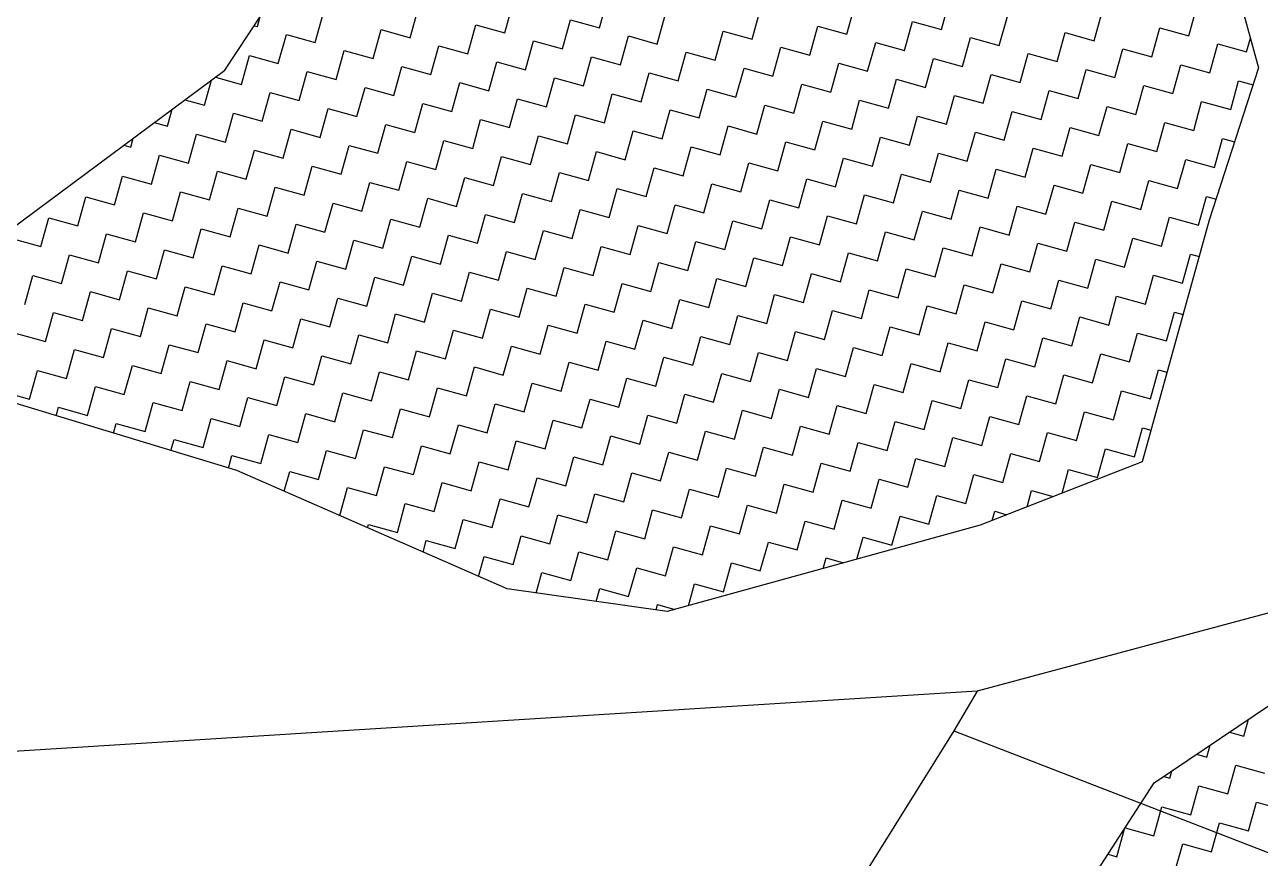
# Model space of a CAD drawing. Header units: metres. Extents: x 291974 to 293244, y 2020596 to 2023640.
# Drawn here: x 292904 to 293007, y 2022849.7 to 2022919.2 of the extents above; entities that cross this region are included whole.
import ezdxf

# ---------------------------------------------------------------- set-up
doc = ezdxf.new("R2010")
doc.units = ezdxf.units.M
doc.header["$MEASUREMENT"] = 0
doc.layers.add('POLY_HATCH', color=12, linetype='Continuous')
doc.layers.add('POLY_PARCEL', color=6, linetype='Continuous')

msp = doc.modelspace()

# ---------------------------------------------------------------- linework, layer by layer
at = {"layer": 'POLY_HATCH'}
for p, q in [((292999.66, 2022941.72), (293006.88, 2022915.63)), ((292920.69, 2022915.45), (292932.11, 2022932.76)), ((292899.44, 2022899.67), (292920.69, 2022915.45)), ((292920.69, 2022915.45), (292920.69, 2022915.45)), ((293006.88, 2022915.63), (293002.75, 2022902.93)), ((293002.75, 2022902.93), (292997.17, 2022882.8)), ((292921.67, 2022882.07), (292898.33, 2022889.15)), ((292997.17, 2022882.8), (292983.66, 2022877.52)), ((292944.23, 2022872.2), (292921.67, 2022882.07)), ((292983.66, 2022877.52), (292957.56, 2022870.31)), ((292957.56, 2022870.31), (292944.23, 2022872.2)), ((292998.18, 2022856.03), (293015.23, 2022867.56)), ((292992.9, 2022847.86), (292998.18, 2022856.03))]:
    msp.add_line(p, q, dxfattribs=at)
at = {"layer": 'POLY_HATCH', "linetype": 'Continuous'}
for p, q in [((292951.92, 2022918.96), (292952.59, 2022921.37)), ((292936.12, 2022918.15), (292936.79, 2022920.56)), ((292944.02, 2022918.55), (292944.69, 2022920.96)), ((292964.64, 2022918.02), (292965.31, 2022920.43)), ((292972.54, 2022918.43), (292973.21, 2022920.84)), ((292980.44, 2022918.83), (292981.11, 2022921.24)), ((292993.16, 2022917.9), (292993.83, 2022920.31)), ((293001.06, 2022918.31), (293001.73, 2022920.72)), ((292923.4, 2022919.08), (292923.63, 2022919.91)), ((292928.22, 2022917.74), (292928.89, 2022920.15)), ((292948.84, 2022917.21), (292949.51, 2022919.63)), ((292949.51, 2022919.63), (292951.92, 2022918.96)), ((292956.74, 2022917.62), (292957.41, 2022920.03)), ((292977.36, 2022917.09), (292978.03, 2022919.5)), ((292978.03, 2022919.5), (292980.44, 2022918.83)), ((292985.26, 2022917.5), (292985.93, 2022919.91)), ((292923.13, 2022919.15), (292923.4, 2022919.08)), ((292925.14, 2022916), (292925.81, 2022918.41)), ((292925.81, 2022918.41), (292928.22, 2022917.74)), ((292933.04, 2022916.41), (292933.71, 2022918.82)), ((292933.71, 2022918.82), (292936.12, 2022918.15)), ((292940.94, 2022916.81), (292941.61, 2022919.22)), ((292941.61, 2022919.22), (292944.02, 2022918.55)), ((292953.66, 2022915.88), (292954.33, 2022918.29)), ((292954.33, 2022918.29), (292956.74, 2022917.62)), ((292961.56, 2022916.28), (292962.23, 2022918.69)), ((292962.23, 2022918.69), (292964.64, 2022918.02)), ((292969.46, 2022916.69), (292970.13, 2022919.1)), ((292970.13, 2022919.1), (292972.54, 2022918.43)), ((292990.08, 2022916.16), (292990.75, 2022918.57)), ((292990.75, 2022918.57), (292993.16, 2022917.9)), ((292997.98, 2022916.56), (292998.65, 2022918.98)), ((292998.65, 2022918.98), (293001.06, 2022918.31)), ((292937.86, 2022915.07), (292938.53, 2022917.48)), ((292938.53, 2022917.48), (292940.94, 2022916.81)), ((292945.76, 2022915.47), (292946.43, 2022917.88)), ((292946.43, 2022917.88), (292948.84, 2022917.21)), ((292966.38, 2022914.95), (292967.05, 2022917.36)), ((292967.05, 2022917.36), (292969.46, 2022916.69)), ((292974.28, 2022915.35), (292974.95, 2022917.76)), ((292974.95, 2022917.76), (292977.36, 2022917.09)), ((292982.18, 2022915.76), (292982.85, 2022918.17)), ((292982.85, 2022918.17), (292985.26, 2022917.5)), ((292994.9, 2022914.82), (292995.57, 2022917.23)), ((292995.57, 2022917.23), (292997.98, 2022916.56)), ((293002.8, 2022915.23), (293003.47, 2022917.64)), ((293003.47, 2022917.64), (293005.88, 2022916.97)), ((293005.88, 2022916.97), (293006.2, 2022918.1)), ((292922.06, 2022914.26), (292922.73, 2022916.67)), ((292922.73, 2022916.67), (292925.14, 2022916)), ((292929.96, 2022914.66), (292930.63, 2022917.07)), ((292930.63, 2022917.07), (292933.04, 2022916.41)), ((292950.58, 2022914.14), (292951.25, 2022916.55)), ((292951.25, 2022916.55), (292953.66, 2022915.88)), ((292958.48, 2022914.54), (292959.15, 2022916.95)), ((292959.15, 2022916.95), (292961.56, 2022916.28)), ((292979.1, 2022914.01), (292979.77, 2022916.42)), ((292979.77, 2022916.42), (292982.18, 2022915.76)), ((292987, 2022914.42), (292987.67, 2022916.83)), ((292987.67, 2022916.83), (292990.08, 2022916.16)), ((292926.88, 2022912.92), (292927.55, 2022915.33)), ((292927.55, 2022915.33), (292929.96, 2022914.66)), ((292934.78, 2022913.33), (292935.45, 2022915.74)), ((292935.45, 2022915.74), (292937.86, 2022915.07)), ((292942.68, 2022913.73), (292943.35, 2022916.14)), ((292943.35, 2022916.14), (292945.76, 2022915.47)), ((292955.4, 2022912.8), (292956.07, 2022915.21)), ((292956.07, 2022915.21), (292958.48, 2022914.54)), ((292963.3, 2022913.2), (292963.97, 2022915.61)), ((292963.97, 2022915.61), (292966.38, 2022914.95)), ((292971.2, 2022913.61), (292971.87, 2022916.02)), ((292971.87, 2022916.02), (292974.28, 2022915.35)), ((292991.82, 2022913.08), (292992.49, 2022915.49)), ((292992.49, 2022915.49), (292994.9, 2022914.82)), ((292999.72, 2022913.49), (293000.39, 2022915.9)), ((293000.39, 2022915.9), (293002.8, 2022915.23)), ((292918.98, 2022912.52), (292919.57, 2022914.62)), ((292919.89, 2022914.86), (292922.06, 2022914.26)), ((292939.6, 2022911.99), (292940.27, 2022914.4)), ((292940.27, 2022914.4), (292942.68, 2022913.73)), ((292947.5, 2022912.39), (292948.17, 2022914.8)), ((292948.17, 2022914.8), (292950.58, 2022914.14)), ((292968.12, 2022911.87), (292968.79, 2022914.28)), ((292968.79, 2022914.28), (292971.2, 2022913.61)), ((292976.02, 2022912.27), (292976.69, 2022914.68)), ((292976.69, 2022914.68), (292979.1, 2022914.01)), ((292983.92, 2022912.68), (292984.59, 2022915.09)), ((292984.59, 2022915.09), (292987, 2022914.42)), ((292996.65, 2022911.74), (292997.31, 2022914.15)), ((292997.31, 2022914.15), (292999.72, 2022913.49)), ((293004.55, 2022912.15), (293005.21, 2022914.56)), ((293005.21, 2022914.56), (293006.42, 2022914.22)), ((292923.8, 2022911.18), (292924.47, 2022913.59)), ((292924.47, 2022913.59), (292926.88, 2022912.92)), ((292931.7, 2022911.58), (292932.37, 2022913.99)), ((292932.37, 2022913.99), (292934.78, 2022913.33)), ((292952.33, 2022911.06), (292952.99, 2022913.47)), ((292952.99, 2022913.47), (292955.4, 2022912.8)), ((292960.22, 2022911.46), (292960.89, 2022913.87)), ((292960.89, 2022913.87), (292963.3, 2022913.2)), ((292980.85, 2022910.93), (292981.51, 2022913.34)), ((292981.51, 2022913.34), (292983.92, 2022912.68)), ((292988.75, 2022911.34), (292989.41, 2022913.75)), ((292989.41, 2022913.75), (292991.82, 2022913.08)), ((292915.9, 2022910.77), (292916.3, 2022912.19)), ((292917.34, 2022912.97), (292918.98, 2022912.52)), ((292928.63, 2022909.84), (292929.29, 2022912.25)), ((292929.29, 2022912.25), (292931.7, 2022911.58)), ((292936.53, 2022910.25), (292937.19, 2022912.66)), ((292937.19, 2022912.66), (292939.6, 2022911.99)), ((292944.43, 2022910.65), (292945.09, 2022913.06)), ((292945.09, 2022913.06), (292947.5, 2022912.39)), ((292957.15, 2022909.72), (292957.81, 2022912.13)), ((292957.81, 2022912.13), (292960.22, 2022911.46)), ((292965.05, 2022910.12), (292965.71, 2022912.53)), ((292965.71, 2022912.53), (292968.12, 2022911.87)), ((292972.95, 2022910.53), (292973.61, 2022912.94)), ((292973.61, 2022912.94), (292976.02, 2022912.27)), ((292993.57, 2022910), (292994.24, 2022912.41)), ((292994.24, 2022912.41), (292996.65, 2022911.74)), ((293001.47, 2022910.41), (293002.13, 2022912.82)), ((293002.13, 2022912.82), (293004.55, 2022912.15)), ((292914.8, 2022911.08), (292915.9, 2022910.77)), ((292920.73, 2022909.44), (292921.39, 2022911.85)), ((292921.39, 2022911.85), (292923.8, 2022911.18)), ((292941.35, 2022908.91), (292942.01, 2022911.32)), ((292942.01, 2022911.32), (292944.43, 2022910.65)), ((292949.25, 2022909.31), (292949.91, 2022911.73)), ((292949.91, 2022911.73), (292952.33, 2022911.06)), ((292969.87, 2022908.79), (292970.54, 2022911.2)), ((292970.54, 2022911.2), (292972.95, 2022910.53)), ((292977.77, 2022909.19), (292978.44, 2022911.6)), ((292978.44, 2022911.6), (292980.85, 2022910.93)), ((292985.67, 2022909.6), (292986.34, 2022912.01)), ((292986.34, 2022912.01), (292988.75, 2022911.34)), ((292998.39, 2022908.66), (292999.06, 2022911.08)), ((292999.06, 2022911.08), (293001.47, 2022910.41)), ((292917.65, 2022907.7), (292918.31, 2022910.11)), ((292918.31, 2022910.11), (292920.73, 2022909.44)), ((292925.55, 2022908.1), (292926.21, 2022910.51)), ((292926.21, 2022910.51), (292928.63, 2022909.84)), ((292933.45, 2022908.51), (292934.11, 2022910.92)), ((292934.11, 2022910.92), (292936.53, 2022910.25)), ((292946.17, 2022907.57), (292946.84, 2022909.98)), ((292946.84, 2022909.98), (292949.25, 2022909.31)), ((292954.07, 2022907.98), (292954.74, 2022910.39)), ((292954.74, 2022910.39), (292957.15, 2022909.72)), ((292961.97, 2022908.38), (292962.64, 2022910.79)), ((292962.64, 2022910.79), (292965.05, 2022910.12)), ((292982.59, 2022907.86), (292983.26, 2022910.27)), ((292983.26, 2022910.27), (292985.67, 2022909.6)), ((292990.49, 2022908.26), (292991.16, 2022910.67)), ((292991.16, 2022910.67), (292993.57, 2022910)), ((292912.26, 2022909.19), (292912.83, 2022909.03)), ((292912.83, 2022909.03), (292913.03, 2022909.76)), ((292930.37, 2022906.76), (292931.04, 2022909.17)), ((292931.04, 2022909.17), (292933.45, 2022908.51)), ((292938.27, 2022907.17), (292938.94, 2022909.58)), ((292938.94, 2022909.58), (292941.35, 2022908.91)), ((292958.89, 2022906.64), (292959.56, 2022909.05)), ((292959.56, 2022909.05), (292961.97, 2022908.38)), ((292966.79, 2022907.05), (292967.46, 2022909.46)), ((292967.46, 2022909.46), (292969.87, 2022908.79)), ((292974.69, 2022907.45), (292975.36, 2022909.86)), ((292975.36, 2022909.86), (292977.77, 2022909.19)), ((292995.31, 2022906.92), (292995.98, 2022909.33)), ((292995.98, 2022909.33), (292998.39, 2022908.66)), ((293003.21, 2022907.33), (293003.88, 2022909.74)), ((293003.88, 2022909.74), (293004.88, 2022909.46)), ((292914.57, 2022905.95), (292915.24, 2022908.36)), ((292915.24, 2022908.36), (292917.65, 2022907.7)), ((292922.47, 2022906.36), (292923.14, 2022908.77)), ((292923.14, 2022908.77), (292925.55, 2022908.1)), ((292943.09, 2022905.83), (292943.76, 2022908.24)), ((292943.76, 2022908.24), (292946.17, 2022907.57)), ((292950.99, 2022906.24), (292951.66, 2022908.65)), ((292951.66, 2022908.65), (292954.07, 2022907.98)), ((292971.61, 2022905.71), (292972.28, 2022908.12)), ((292972.28, 2022908.12), (292974.69, 2022907.45)), ((292979.51, 2022906.11), (292980.18, 2022908.52)), ((292980.18, 2022908.52), (292982.59, 2022907.86)), ((292987.41, 2022906.52), (292988.08, 2022908.93)), ((292988.08, 2022908.93), (292990.49, 2022908.26)), ((293000.13, 2022905.59), (293000.8, 2022908)), ((293000.8, 2022908), (293003.21, 2022907.33)), ((292909.71, 2022907.3), (292909.75, 2022907.29)), ((292909.75, 2022907.29), (292909.76, 2022907.34)), ((292919.39, 2022904.62), (292920.06, 2022907.03)), ((292920.06, 2022907.03), (292922.47, 2022906.36)), ((292927.29, 2022905.02), (292927.96, 2022907.43)), ((292927.96, 2022907.43), (292930.37, 2022906.76)), ((292935.19, 2022905.43), (292935.86, 2022907.84)), ((292935.86, 2022907.84), (292938.27, 2022907.17)), ((292947.91, 2022904.49), (292948.58, 2022906.9)), ((292948.58, 2022906.9), (292950.99, 2022906.24)), ((292955.81, 2022904.9), (292956.48, 2022907.31)), ((292956.48, 2022907.31), (292958.89, 2022906.64)), ((292963.71, 2022905.3), (292964.38, 2022907.71)), ((292964.38, 2022907.71), (292966.79, 2022907.05)), ((292984.33, 2022904.78), (292985, 2022907.19)), ((292985, 2022907.19), (292987.41, 2022906.52)), ((292992.23, 2022905.18), (292992.9, 2022907.59)), ((292992.9, 2022907.59), (292995.31, 2022906.92)), ((292911.49, 2022904.21), (292912.16, 2022906.62)), ((292912.16, 2022906.62), (292914.57, 2022905.95)), ((292932.11, 2022903.68), (292932.78, 2022906.09)), ((292932.78, 2022906.09), (292935.19, 2022905.43)), ((292940.01, 2022904.09), (292940.68, 2022906.5)), ((292940.68, 2022906.5), (292943.09, 2022905.83)), ((292960.63, 2022903.56), (292961.3, 2022905.97)), ((292961.3, 2022905.97), (292963.71, 2022905.3)), ((292968.53, 2022903.97), (292969.2, 2022906.38)), ((292969.2, 2022906.38), (292971.61, 2022905.71)), ((292976.43, 2022904.37), (292977.1, 2022906.78)), ((292977.1, 2022906.78), (292979.51, 2022906.11)), ((292997.05, 2022903.84), (292997.72, 2022906.25)), ((292997.72, 2022906.25), (293000.13, 2022905.59)), ((292908.41, 2022902.47), (292909.08, 2022904.88)), ((292909.08, 2022904.88), (292911.49, 2022904.21)), ((292916.31, 2022902.87), (292916.98, 2022905.29)), ((292916.98, 2022905.29), (292919.39, 2022904.62)), ((292924.21, 2022903.28), (292924.88, 2022905.69)), ((292924.88, 2022905.69), (292927.29, 2022905.02)), ((292944.83, 2022902.75), (292945.5, 2022905.16)), ((292945.5, 2022905.16), (292947.91, 2022904.49)), ((292952.73, 2022903.16), (292953.4, 2022905.57)), ((292953.4, 2022905.57), (292955.81, 2022904.9)), ((292973.35, 2022902.63), (292974.02, 2022905.04)), ((292974.02, 2022905.04), (292976.43, 2022904.37)), ((292981.25, 2022903.03), (292981.92, 2022905.44)), ((292981.92, 2022905.44), (292984.33, 2022904.78)), ((292989.15, 2022903.44), (292989.82, 2022905.85)), ((292989.82, 2022905.85), (292992.23, 2022905.18)), ((293001.87, 2022902.51), (293002.54, 2022904.92)), ((293002.54, 2022904.92), (293003.33, 2022904.7)), ((292921.13, 2022901.54), (292921.8, 2022903.95)), ((292921.8, 2022903.95), (292924.21, 2022903.28)), ((292929.03, 2022901.94), (292929.7, 2022904.35)), ((292929.7, 2022904.35), (292932.11, 2022903.68)), ((292936.93, 2022902.35), (292937.6, 2022904.76)), ((292937.6, 2022904.76), (292940.01, 2022904.09)), ((292949.65, 2022901.41), (292950.32, 2022903.83)), ((292950.32, 2022903.83), (292952.73, 2022903.16)), ((292957.55, 2022901.82), (292958.22, 2022904.23)), ((292958.22, 2022904.23), (292960.63, 2022903.56)), ((292965.45, 2022902.22), (292966.12, 2022904.64)), ((292966.12, 2022904.64), (292968.53, 2022903.97)), ((292986.07, 2022901.7), (292986.74, 2022904.11)), ((292986.74, 2022904.11), (292989.15, 2022903.44)), ((292993.97, 2022902.1), (292994.64, 2022904.51)), ((292994.64, 2022904.51), (292997.05, 2022903.84)), ((292905.33, 2022900.73), (292906, 2022903.14)), ((292906, 2022903.14), (292908.41, 2022902.47)), ((292913.23, 2022901.13), (292913.9, 2022903.54)), ((292913.9, 2022903.54), (292916.31, 2022902.87)), ((292933.85, 2022900.61), (292934.52, 2022903.02)), ((292934.52, 2022903.02), (292936.93, 2022902.35)), ((292941.75, 2022901.01), (292942.42, 2022903.42)), ((292942.42, 2022903.42), (292944.83, 2022902.75)), ((292962.37, 2022900.48), (292963.04, 2022902.89)), ((292963.04, 2022902.89), (292965.45, 2022902.22)), ((292970.27, 2022900.89), (292970.94, 2022903.3)), ((292970.94, 2022903.3), (292973.35, 2022902.63)), ((292978.17, 2022901.29), (292978.84, 2022903.7)), ((292978.84, 2022903.7), (292981.25, 2022903.03)), ((292990.89, 2022900.36), (292991.56, 2022902.77)), ((292991.56, 2022902.77), (292993.97, 2022902.1)), ((292998.79, 2022900.76), (292999.46, 2022903.18)), ((292999.46, 2022903.18), (293001.87, 2022902.51)), ((292910.15, 2022899.39), (292910.82, 2022901.8)), ((292910.82, 2022901.8), (292913.23, 2022901.13)), ((292918.05, 2022899.8), (292918.72, 2022902.21)), ((292918.72, 2022902.21), (292921.13, 2022901.54)), ((292925.95, 2022900.2), (292926.62, 2022902.61)), ((292926.62, 2022902.61), (292929.03, 2022901.94)), ((292946.57, 2022899.67), (292947.24, 2022902.08)), ((292947.24, 2022902.08), (292949.65, 2022901.41)), ((292954.47, 2022900.08), (292955.14, 2022902.49)), ((292955.14, 2022902.49), (292957.55, 2022901.82)), ((292975.09, 2022899.55), (292975.76, 2022901.96)), ((292975.76, 2022901.96), (292978.17, 2022901.29)), ((292982.99, 2022899.96), (292983.66, 2022902.37)), ((292983.66, 2022902.37), (292986.07, 2022901.7)), ((292902.92, 2022901.4), (292905.33, 2022900.73)), ((292922.87, 2022898.46), (292923.54, 2022900.87)), ((292923.54, 2022900.87), (292925.95, 2022900.2)), ((292930.77, 2022898.86), (292931.44, 2022901.27)), ((292931.44, 2022901.27), (292933.85, 2022900.61)), ((292938.67, 2022899.27), (292939.34, 2022901.68)), ((292939.34, 2022901.68), (292941.75, 2022901.01)), ((292951.39, 2022898.34), (292952.06, 2022900.75)), ((292952.06, 2022900.75), (292954.47, 2022900.08)), ((292959.29, 2022898.74), (292959.96, 2022901.15)), ((292959.96, 2022901.15), (292962.37, 2022900.48)), ((292967.19, 2022899.15), (292967.86, 2022901.56)), ((292967.86, 2022901.56), (292970.27, 2022900.89)), ((292987.81, 2022898.62), (292988.48, 2022901.03)), ((292988.48, 2022901.03), (292990.89, 2022900.36)), ((292995.71, 2022899.02), (292996.38, 2022901.43)), ((292996.38, 2022901.43), (292998.79, 2022900.76)), ((292907.07, 2022897.65), (292907.74, 2022900.06)), ((292907.74, 2022900.06), (292910.15, 2022899.39)), ((292914.97, 2022898.05), (292915.64, 2022900.46)), ((292915.64, 2022900.46), (292918.05, 2022899.8)), ((292935.59, 2022897.53), (292936.26, 2022899.94)), ((292936.26, 2022899.94), (292938.67, 2022899.27)), ((292943.49, 2022897.93), (292944.16, 2022900.34)), ((292944.16, 2022900.34), (292946.57, 2022899.67)), ((292964.11, 2022897.4), (292964.78, 2022899.81)), ((292964.78, 2022899.81), (292967.19, 2022899.15)), ((292972.01, 2022897.81), (292972.68, 2022900.22)), ((292972.68, 2022900.22), (292975.09, 2022899.55)), ((292979.91, 2022898.21), (292980.58, 2022900.62)), ((292980.58, 2022900.62), (292982.99, 2022899.96)), ((292992.63, 2022897.28), (292993.3, 2022899.69)), ((292993.3, 2022899.69), (292995.71, 2022899.02)), ((293000.53, 2022897.69), (293001.2, 2022900.1)), ((293001.2, 2022900.1), (293001.91, 2022899.9)), ((292911.89, 2022896.31), (292912.56, 2022898.72)), ((292912.56, 2022898.72), (292914.97, 2022898.05)), ((292919.79, 2022896.72), (292920.46, 2022899.13)), ((292920.46, 2022899.13), (292922.87, 2022898.46)), ((292927.69, 2022897.12), (292928.36, 2022899.53)), ((292928.36, 2022899.53), (292930.77, 2022898.86)), ((292948.31, 2022896.59), (292948.98, 2022899)), ((292948.98, 2022899), (292951.39, 2022898.34)), ((292956.21, 2022897), (292956.88, 2022899.41)), ((292956.88, 2022899.41), (292959.29, 2022898.74)), ((292976.83, 2022896.47), (292977.5, 2022898.88)), ((292977.5, 2022898.88), (292979.91, 2022898.21)), ((292984.73, 2022896.88), (292985.4, 2022899.29)), ((292985.4, 2022899.29), (292987.81, 2022898.62)), ((292903.99, 2022895.91), (292904.66, 2022898.32)), ((292904.66, 2022898.32), (292907.07, 2022897.65)), ((292924.61, 2022895.38), (292925.28, 2022897.79)), ((292925.28, 2022897.79), (292927.69, 2022897.12)), ((292932.51, 2022895.78), (292933.18, 2022898.19)), ((292933.18, 2022898.19), (292935.59, 2022897.53)), ((292940.41, 2022896.19), (292941.08, 2022898.6)), ((292941.08, 2022898.6), (292943.49, 2022897.93)), ((292953.13, 2022895.26), (292953.8, 2022897.67)), ((292953.8, 2022897.67), (292956.21, 2022897)), ((292961.03, 2022895.66), (292961.7, 2022898.07)), ((292961.7, 2022898.07), (292964.11, 2022897.4)), ((292968.93, 2022896.07), (292969.6, 2022898.48)), ((292969.6, 2022898.48), (292972.01, 2022897.81)), ((292989.56, 2022895.54), (292990.22, 2022897.95)), ((292990.22, 2022897.95), (292992.63, 2022897.28)), ((292997.46, 2022895.94), (292998.12, 2022898.35)), ((292998.12, 2022898.35), (293000.53, 2022897.69)), ((292908.81, 2022894.57), (292909.48, 2022896.98)), ((292909.48, 2022896.98), (292911.89, 2022896.31)), ((292916.71, 2022894.97), (292917.38, 2022897.39)), ((292917.38, 2022897.39), (292919.79, 2022896.72)), ((292937.33, 2022894.45), (292938, 2022896.86)), ((292938, 2022896.86), (292940.41, 2022896.19)), ((292945.23, 2022894.85), (292945.9, 2022897.26)), ((292945.9, 2022897.26), (292948.31, 2022896.59)), ((292965.86, 2022894.32), (292966.52, 2022896.74)), ((292966.52, 2022896.74), (292968.93, 2022896.07)), ((292973.76, 2022894.73), (292974.42, 2022897.14)), ((292974.42, 2022897.14), (292976.83, 2022896.47)), ((292981.66, 2022895.13), (292982.32, 2022897.54)), ((292982.32, 2022897.54), (292984.73, 2022896.88)), ((292994.38, 2022894.2), (292995.04, 2022896.61)), ((292995.04, 2022896.61), (292997.46, 2022895.94)), ((292913.64, 2022893.23), (292914.3, 2022895.64)), ((292914.3, 2022895.64), (292916.71, 2022894.97)), ((292921.54, 2022893.64), (292922.2, 2022896.05)), ((292922.2, 2022896.05), (292924.61, 2022895.38)), ((292929.43, 2022894.04), (292930.1, 2022896.45)), ((292930.1, 2022896.45), (292932.51, 2022895.78)), ((292950.06, 2022893.52), (292950.72, 2022895.93)), ((292950.72, 2022895.93), (292953.13, 2022895.26)), ((292957.96, 2022893.92), (292958.62, 2022896.33)), ((292958.62, 2022896.33), (292961.03, 2022895.66)), ((292978.58, 2022893.39), (292979.24, 2022895.8)), ((292979.24, 2022895.8), (292981.66, 2022895.13)), ((292986.48, 2022893.8), (292987.14, 2022896.21)), ((292987.14, 2022896.21), (292989.56, 2022895.54)), ((292905.74, 2022892.83), (292906.4, 2022895.24)), ((292906.4, 2022895.24), (292908.81, 2022894.57)), ((292926.36, 2022892.3), (292927.02, 2022894.71)), ((292927.02, 2022894.71), (292929.43, 2022894.04)), ((292934.26, 2022892.71), (292934.92, 2022895.12)), ((292934.92, 2022895.12), (292937.33, 2022894.45)), ((292942.16, 2022893.11), (292942.82, 2022895.52)), ((292942.82, 2022895.52), (292945.23, 2022894.85)), ((292954.88, 2022892.18), (292955.55, 2022894.59)), ((292955.55, 2022894.59), (292957.96, 2022893.92)), ((292962.78, 2022892.58), (292963.45, 2022894.99)), ((292963.45, 2022894.99), (292965.86, 2022894.32)), ((292970.68, 2022892.99), (292971.34, 2022895.4)), ((292971.34, 2022895.4), (292973.76, 2022894.73)), ((292991.3, 2022892.46), (292991.97, 2022894.87)), ((292991.97, 2022894.87), (292994.38, 2022894.2)), ((292999.2, 2022892.87), (292999.87, 2022895.28)), ((292999.87, 2022895.28), (293000.58, 2022895.08)), ((292910.56, 2022891.49), (292911.22, 2022893.9)), ((292911.22, 2022893.9), (292913.64, 2022893.23)), ((292918.46, 2022891.9), (292919.12, 2022894.31)), ((292919.12, 2022894.31), (292921.54, 2022893.64)), ((292939.08, 2022891.37), (292939.75, 2022893.78)), ((292939.75, 2022893.78), (292942.16, 2022893.11)), ((292946.98, 2022891.77), (292947.65, 2022894.18)), ((292947.65, 2022894.18), (292950.06, 2022893.52)), ((292967.6, 2022891.25), (292968.27, 2022893.66)), ((292968.27, 2022893.66), (292970.68, 2022892.99)), ((292975.5, 2022891.65), (292976.17, 2022894.06)), ((292976.17, 2022894.06), (292978.58, 2022893.39)), ((292983.4, 2022892.06), (292984.07, 2022894.47)), ((292984.07, 2022894.47), (292986.48, 2022893.8)), ((292996.12, 2022891.12), (292996.79, 2022893.53)), ((292996.79, 2022893.53), (292999.2, 2022892.87)), ((292903.32, 2022893.5), (292905.74, 2022892.83)), ((292915.38, 2022890.15), (292916.05, 2022892.56)), ((292916.05, 2022892.56), (292918.46, 2022891.9)), ((292923.28, 2022890.56), (292923.95, 2022892.97)), ((292923.95, 2022892.97), (292926.36, 2022892.3)), ((292931.18, 2022890.96), (292931.85, 2022893.37)), ((292931.85, 2022893.37), (292934.26, 2022892.71)), ((292951.8, 2022890.44), (292952.47, 2022892.85)), ((292952.47, 2022892.85), (292954.88, 2022892.18)), ((292959.7, 2022890.84), (292960.37, 2022893.25)), ((292960.37, 2022893.25), (292962.78, 2022892.58)), ((292980.32, 2022890.31), (292980.99, 2022892.72)), ((292980.99, 2022892.72), (292983.4, 2022892.06)), ((292988.22, 2022890.72), (292988.89, 2022893.13)), ((292988.89, 2022893.13), (292991.3, 2022892.46)), ((292907.48, 2022889.75), (292908.15, 2022892.16)), ((292908.15, 2022892.16), (292910.56, 2022891.49)), ((292928.1, 2022889.22), (292928.77, 2022891.63)), ((292928.77, 2022891.63), (292931.18, 2022890.96)), ((292936, 2022889.63), (292936.67, 2022892.04)), ((292936.67, 2022892.04), (292939.08, 2022891.37)), ((292943.9, 2022890.03), (292944.57, 2022892.44)), ((292944.57, 2022892.44), (292946.98, 2022891.77)), ((292956.62, 2022889.1), (292957.29, 2022891.51)), ((292957.29, 2022891.51), (292959.7, 2022890.84)), ((292964.52, 2022889.5), (292965.19, 2022891.91)), ((292965.19, 2022891.91), (292967.6, 2022891.25)), ((292972.42, 2022889.91), (292973.09, 2022892.32)), ((292973.09, 2022892.32), (292975.5, 2022891.65)), ((292993.04, 2022889.38), (292993.71, 2022891.79)), ((292993.71, 2022891.79), (292996.12, 2022891.12)), ((292904.4, 2022888.01), (292905.07, 2022890.42)), ((292905.07, 2022890.42), (292907.48, 2022889.75)), ((292912.3, 2022888.41), (292912.97, 2022890.82)), ((292912.97, 2022890.82), (292915.38, 2022890.15)), ((292920.2, 2022888.82), (292920.87, 2022891.23)), ((292920.87, 2022891.23), (292923.28, 2022890.56)), ((292940.82, 2022888.29), (292941.49, 2022890.7)), ((292941.49, 2022890.7), (292943.9, 2022890.03)), ((292948.72, 2022888.69), (292949.39, 2022891.1)), ((292949.39, 2022891.1), (292951.8, 2022890.44)), ((292969.34, 2022888.17), (292970.01, 2022890.58)), ((292970.01, 2022890.58), (292972.42, 2022889.91)), ((292977.24, 2022888.57), (292977.91, 2022890.98)), ((292977.91, 2022890.98), (292980.32, 2022890.31)), ((292985.14, 2022888.98), (292985.81, 2022891.39)), ((292985.81, 2022891.39), (292988.22, 2022890.72)), ((292997.86, 2022888.04), (292998.53, 2022890.45)), ((292998.53, 2022890.45), (292999.24, 2022890.26)), ((292917.12, 2022887.07), (292917.79, 2022889.49)), ((292917.79, 2022889.49), (292920.2, 2022888.82)), ((292925.02, 2022887.48), (292925.69, 2022889.89)), ((292925.69, 2022889.89), (292928.1, 2022889.22)), ((292932.92, 2022887.88), (292933.59, 2022890.29)), ((292933.59, 2022890.29), (292936, 2022889.63)), ((292953.54, 2022887.36), (292954.21, 2022889.77)), ((292954.21, 2022889.77), (292956.62, 2022889.1)), ((292961.44, 2022887.76), (292962.11, 2022890.17)), ((292962.11, 2022890.17), (292964.52, 2022889.5)), ((292982.06, 2022887.23), (292982.73, 2022889.64)), ((292982.73, 2022889.64), (292985.14, 2022888.98)), ((292989.96, 2022887.64), (292990.63, 2022890.05)), ((292990.63, 2022890.05), (292993.04, 2022889.38)), ((292901.99, 2022888.68), (292904.4, 2022888.01)), ((292909.22, 2022886.67), (292909.89, 2022889.08)), ((292909.89, 2022889.08), (292912.3, 2022888.41)), ((292929.84, 2022886.14), (292930.51, 2022888.55)), ((292930.51, 2022888.55), (292932.92, 2022887.88)), ((292937.74, 2022886.55), (292938.41, 2022888.96)), ((292938.41, 2022888.96), (292940.82, 2022888.29)), ((292945.64, 2022886.95), (292946.31, 2022889.36)), ((292946.31, 2022889.36), (292948.72, 2022888.69)), ((292958.36, 2022886.02), (292959.03, 2022888.43)), ((292959.03, 2022888.43), (292961.44, 2022887.76)), ((292966.26, 2022886.42), (292966.93, 2022888.84)), ((292966.93, 2022888.84), (292969.34, 2022888.17)), ((292974.16, 2022886.83), (292974.83, 2022889.24)), ((292974.83, 2022889.24), (292977.24, 2022888.57)), ((292994.78, 2022886.3), (292995.45, 2022888.71)), ((292995.45, 2022888.71), (292997.86, 2022888.04)), ((292906.61, 2022886.63), (292906.81, 2022887.34)), ((292906.81, 2022887.34), (292909.22, 2022886.67)), ((292914.04, 2022885.33), (292914.71, 2022887.74)), ((292914.71, 2022887.74), (292917.12, 2022887.07)), ((292921.94, 2022885.74), (292922.61, 2022888.15)), ((292922.61, 2022888.15), (292925.02, 2022887.48)), ((292942.56, 2022885.21), (292943.23, 2022887.62)), ((292943.23, 2022887.62), (292945.64, 2022886.95)), ((292950.46, 2022885.62), (292951.13, 2022888.03)), ((292951.13, 2022888.03), (292953.54, 2022887.36)), ((292971.08, 2022885.09), (292971.75, 2022887.5)), ((292971.75, 2022887.5), (292974.16, 2022886.83)), ((292978.98, 2022885.49), (292979.65, 2022887.9)), ((292979.65, 2022887.9), (292982.06, 2022887.23)), ((292986.88, 2022885.9), (292987.55, 2022888.31)), ((292987.55, 2022888.31), (292989.96, 2022887.64)), ((292918.86, 2022884), (292919.53, 2022886.41)), ((292919.53, 2022886.41), (292921.94, 2022885.74)), ((292926.76, 2022884.4), (292927.43, 2022886.81)), ((292927.43, 2022886.81), (292929.84, 2022886.14)), ((292934.66, 2022884.81), (292935.33, 2022887.22)), ((292935.33, 2022887.22), (292937.74, 2022886.55)), ((292955.28, 2022884.28), (292955.95, 2022886.69)), ((292955.95, 2022886.69), (292958.36, 2022886.02)), ((292963.18, 2022884.68), (292963.85, 2022887.09)), ((292963.85, 2022887.09), (292966.26, 2022886.42)), ((292983.8, 2022884.16), (292984.47, 2022886.57)), ((292984.47, 2022886.57), (292986.88, 2022885.9)), ((292991.7, 2022884.56), (292992.37, 2022886.97)), ((292992.37, 2022886.97), (292994.78, 2022886.3)), ((292911.4, 2022885.18), (292911.63, 2022886)), ((292911.63, 2022886), (292914.04, 2022885.33)), ((292931.58, 2022883.06), (292932.25, 2022885.47)), ((292932.25, 2022885.47), (292934.66, 2022884.81)), ((292939.48, 2022883.47), (292940.15, 2022885.88)), ((292940.15, 2022885.88), (292942.56, 2022885.21)), ((292947.38, 2022883.87), (292948.05, 2022886.28)), ((292948.05, 2022886.28), (292950.46, 2022885.62)), ((292960.1, 2022882.94), (292960.77, 2022885.35)), ((292960.77, 2022885.35), (292963.18, 2022884.68)), ((292968, 2022883.35), (292968.67, 2022885.76)), ((292968.67, 2022885.76), (292971.08, 2022885.09)), ((292975.9, 2022883.75), (292976.57, 2022886.16)), ((292976.57, 2022886.16), (292978.98, 2022885.49)), ((292996.52, 2022883.22), (292997.19, 2022885.63)), ((292997.19, 2022885.63), (292997.9, 2022885.44)), ((292916.19, 2022883.73), (292916.45, 2022884.66)), ((292916.45, 2022884.66), (292918.86, 2022884)), ((292923.68, 2022882.66), (292924.35, 2022885.07)), ((292924.35, 2022885.07), (292926.76, 2022884.4)), ((292944.3, 2022882.13), (292944.97, 2022884.54)), ((292944.97, 2022884.54), (292947.38, 2022883.87)), ((292952.2, 2022882.54), (292952.87, 2022884.95)), ((292952.87, 2022884.95), (292955.28, 2022884.28)), ((292972.82, 2022882.01), (292973.49, 2022884.42)), ((292973.49, 2022884.42), (292975.9, 2022883.75)), ((292980.72, 2022882.41), (292981.39, 2022884.82)), ((292981.39, 2022884.82), (292983.8, 2022884.16)), ((292988.62, 2022882.82), (292989.29, 2022885.23)), ((292989.29, 2022885.23), (292991.7, 2022884.56)), ((292920.98, 2022882.28), (292921.27, 2022883.33)), ((292921.27, 2022883.33), (292923.68, 2022882.66)), ((292928.5, 2022881.32), (292929.17, 2022883.73)), ((292929.17, 2022883.73), (292931.58, 2022883.06)), ((292936.4, 2022881.73), (292937.07, 2022884.14)), ((292937.07, 2022884.14), (292939.48, 2022883.47)), ((292949.12, 2022880.79), (292949.79, 2022883.2)), ((292949.79, 2022883.2), (292952.2, 2022882.54)), ((292957.02, 2022881.2), (292957.69, 2022883.61)), ((292957.69, 2022883.61), (292960.1, 2022882.94)), ((292964.92, 2022881.6), (292965.59, 2022884.01)), ((292965.59, 2022884.01), (292968, 2022883.35)), ((292985.54, 2022881.08), (292986.21, 2022883.49)), ((292986.21, 2022883.49), (292988.62, 2022882.82)), ((292993.44, 2022881.48), (292994.11, 2022883.89)), ((292994.11, 2022883.89), (292996.52, 2022883.22)), ((292933.32, 2022879.98), (292933.99, 2022882.39)), ((292933.99, 2022882.39), (292936.4, 2022881.73)), ((292941.22, 2022880.39), (292941.89, 2022882.8)), ((292941.89, 2022882.8), (292944.3, 2022882.13)), ((292961.84, 2022879.86), (292962.51, 2022882.27)), ((292962.51, 2022882.27), (292964.92, 2022881.6)), ((292969.74, 2022880.27), (292970.41, 2022882.68)), ((292970.41, 2022882.68), (292972.82, 2022882.01)), ((292977.64, 2022880.67), (292978.31, 2022883.08)), ((292978.31, 2022883.08), (292980.72, 2022882.41)), ((292925.63, 2022880.34), (292926.09, 2022881.99)), ((292926.09, 2022881.99), (292928.5, 2022881.32)), ((292946.04, 2022879.05), (292946.71, 2022881.46)), ((292946.71, 2022881.46), (292949.12, 2022880.79)), ((292953.94, 2022879.46), (292954.61, 2022881.87)), ((292954.61, 2022881.87), (292957.02, 2022881.2)), ((292974.57, 2022878.93), (292975.23, 2022881.34)), ((292975.23, 2022881.34), (292977.64, 2022880.67)), ((292982.47, 2022879.33), (292983.13, 2022881.74)), ((292983.13, 2022881.74), (292985.54, 2022881.08)), ((292990.49, 2022880.19), (292991.03, 2022882.15)), ((292991.03, 2022882.15), (292993.44, 2022881.48)), ((292930.26, 2022878.31), (292930.91, 2022880.65)), ((292930.91, 2022880.65), (292933.32, 2022879.98)), ((292938.14, 2022878.65), (292938.81, 2022881.06)), ((292938.81, 2022881.06), (292941.22, 2022880.39)), ((292950.87, 2022877.72), (292951.53, 2022880.13)), ((292951.53, 2022880.13), (292953.94, 2022879.46)), ((292958.77, 2022878.12), (292959.43, 2022880.53)), ((292959.43, 2022880.53), (292961.84, 2022879.86)), ((292966.67, 2022878.52), (292967.33, 2022880.94)), ((292967.33, 2022880.94), (292969.74, 2022880.27)), ((292987.58, 2022879.05), (292987.95, 2022880.41)), ((292987.95, 2022880.41), (292989.76, 2022879.91)), ((292935.07, 2022876.91), (292935.73, 2022879.32)), ((292935.73, 2022879.32), (292938.14, 2022878.65)), ((292942.97, 2022877.31), (292943.63, 2022879.72)), ((292943.63, 2022879.72), (292946.04, 2022879.05)), ((292963.59, 2022876.78), (292964.25, 2022879.19)), ((292964.25, 2022879.19), (292966.67, 2022878.52)), ((292971.49, 2022877.19), (292972.15, 2022879.6)), ((292972.15, 2022879.6), (292974.57, 2022878.93)), ((292979.39, 2022877.59), (292980.05, 2022880)), ((292980.05, 2022880), (292982.47, 2022879.33)), ((292947.79, 2022875.97), (292948.45, 2022878.38)), ((292948.45, 2022878.38), (292950.87, 2022877.72)), ((292955.69, 2022876.38), (292956.35, 2022878.79)), ((292956.35, 2022878.79), (292958.77, 2022878.12)), ((292976.31, 2022875.85), (292976.98, 2022878.26)), ((292976.98, 2022878.26), (292979.39, 2022877.59)), ((292984.67, 2022877.91), (292984.88, 2022878.67)), ((292984.88, 2022878.67), (292985.88, 2022878.39)), ((292932.58, 2022877.3), (292932.66, 2022877.57)), ((292932.66, 2022877.57), (292935.07, 2022876.91)), ((292939.89, 2022875.57), (292940.55, 2022877.98)), ((292940.55, 2022877.98), (292942.97, 2022877.31)), ((292952.61, 2022874.64), (292953.28, 2022877.05)), ((292953.28, 2022877.05), (292955.69, 2022876.38)), ((292960.51, 2022875.04), (292961.18, 2022877.45)), ((292961.18, 2022877.45), (292963.59, 2022876.78)), ((292968.41, 2022875.45), (292969.08, 2022877.86)), ((292969.08, 2022877.86), (292971.49, 2022877.19)), ((292937.21, 2022875.27), (292937.48, 2022876.24)), ((292937.48, 2022876.24), (292939.89, 2022875.57)), ((292944.71, 2022874.23), (292945.38, 2022876.64)), ((292945.38, 2022876.64), (292947.79, 2022875.97)), ((292965.33, 2022873.7), (292966, 2022876.11)), ((292966, 2022876.11), (292968.41, 2022875.45)), ((292973.39, 2022874.68), (292973.9, 2022876.52)), ((292973.9, 2022876.52), (292976.31, 2022875.85)), ((292949.53, 2022872.89), (292950.2, 2022875.3)), ((292950.2, 2022875.3), (292952.61, 2022874.64)), ((292957.43, 2022873.3), (292958.1, 2022875.71)), ((292958.1, 2022875.71), (292960.51, 2022875.04)), ((292941.84, 2022873.25), (292942.3, 2022874.9)), ((292942.3, 2022874.9), (292944.71, 2022874.23)), ((292954.35, 2022871.56), (292955.02, 2022873.97)), ((292955.02, 2022873.97), (292957.43, 2022873.3)), ((292962.25, 2022871.96), (292962.92, 2022874.37)), ((292962.92, 2022874.37), (292965.33, 2022873.7)), ((292970.58, 2022873.9), (292970.82, 2022874.78)), ((292970.82, 2022874.78), (292972.27, 2022874.37)), ((292946.64, 2022871.86), (292947.12, 2022873.56)), ((292947.12, 2022873.56), (292949.53, 2022872.89)), ((292951.64, 2022871.15), (292951.94, 2022872.23)), ((292951.94, 2022872.23), (292954.35, 2022871.56)), ((292959.33, 2022870.8), (292959.84, 2022872.63)), ((292959.84, 2022872.63), (292962.25, 2022871.96)), ((292956.64, 2022870.44), (292956.76, 2022870.89)), ((292956.76, 2022870.89), (292958.21, 2022870.49)), ((293005.64, 2022859.93), (293006.03, 2022861.34)), ((293004.44, 2022860.26), (293005.64, 2022859.93)), ((293002.56, 2022858.19), (293002.83, 2022859.18)), ((293001.71, 2022858.42), (293002.56, 2022858.19)), ((293004.3, 2022855.11), (293004.97, 2022857.52)), ((293004.97, 2022857.52), (293007.38, 2022856.85)), ((292998.99, 2022856.58), (292999.48, 2022856.44)), ((292999.48, 2022856.44), (292999.64, 2022857.02)), ((293001.22, 2022853.37), (293001.89, 2022855.78)), ((293001.89, 2022855.78), (293004.3, 2022855.11)), ((293006.04, 2022852.03), (293006.71, 2022854.44)), ((293006.71, 2022854.44), (293009.12, 2022853.77)), ((292998.14, 2022851.62), (292998.81, 2022854.03)), ((292998.81, 2022854.03), (293001.22, 2022853.37)), ((293002.96, 2022850.29), (293003.63, 2022852.7)), ((293003.63, 2022852.7), (293006.04, 2022852.03)), ((292995.06, 2022849.88), (292995.71, 2022852.2)), ((292995.76, 2022852.28), (292998.14, 2022851.62)), ((292999.88, 2022848.54), (293000.55, 2022850.95)), ((293000.55, 2022850.95), (293002.96, 2022850.29)), ((292994.34, 2022850.08), (292995.06, 2022849.88))]:
    msp.add_line(p, q, dxfattribs=at)
at = {"layer": 'POLY_PARCEL'}
for p, q in [((293052.78, 2022882.31), (292983.41, 2022863.67)), ((292983.41, 2022863.67), (292883.61, 2022857.44)), ((292983.41, 2022863.67), (292981.48, 2022860.37)), ((292981.48, 2022860.37), (292940.15, 2022794.34)), ((292981.48, 2022860.37), (293016.27, 2022846.9))]:
    msp.add_line(p, q, dxfattribs=at)

doc.saveas('drawing.dxf')
